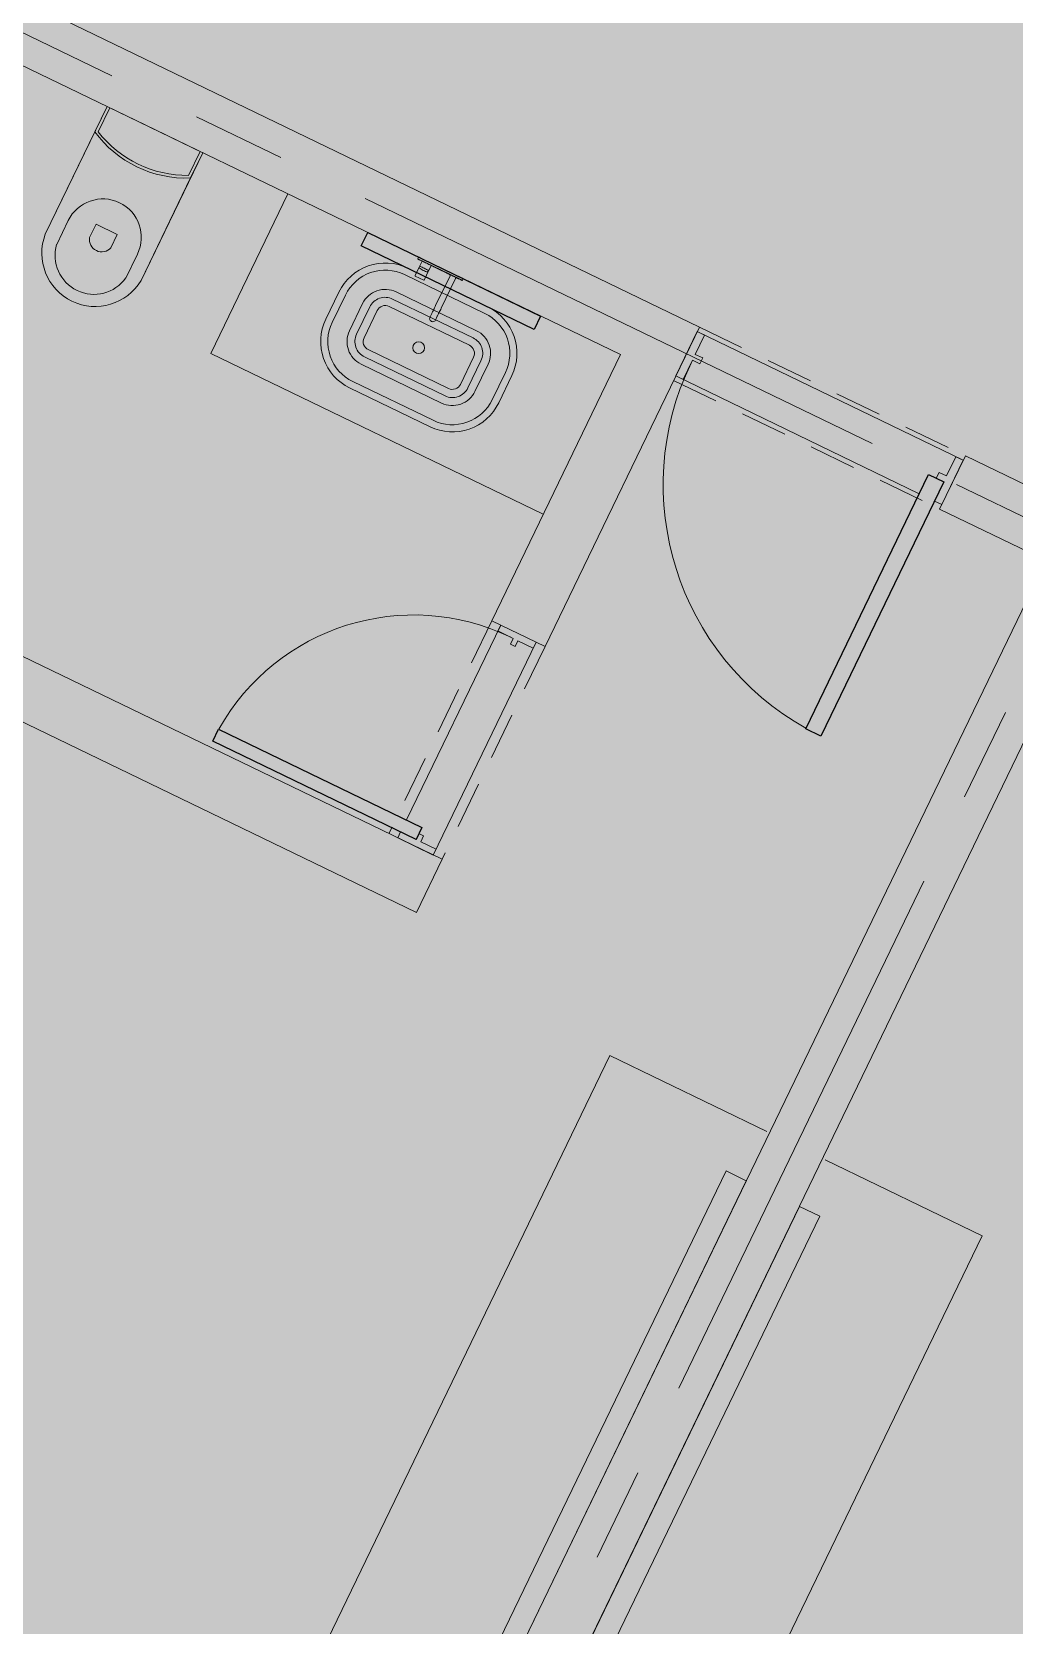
# Model space of a CAD drawing. Header units: metres. Extents: x -466 to 1322, y -1072 to 50.
# Drawn here: x 431.24 to 434.57, y -431.09 to -425.7 of the extents above; entities that cross this region are included whole.
import ezdxf

# ---------------------------------------------------------------- set-up
doc = ezdxf.new("R2010")
doc.units = ezdxf.units.M
for name, pattern in [('B1 P BAJA$0$HIDDEN', [9.525, 6.35, -3.175]), ('CENTER2', [28.575, 19.05, -3.175, 3.175, -3.175]), ('Hidden 1_16_', [0.002381, 0.001587, -0.00079375])]:
    doc.linetypes.add(name, pattern=pattern)
for name, color, linetype, lineweight in [('A - Hatch muros', 4, 'Continuous', 0), ('A - MURO BAJO', 2, 'Continuous', 0), ('A - PROY', 250, 'B1 P BAJA$0$HIDDEN', 0), ('A-ACCESORIOS DE BAÑO', 6, 'Continuous', 0), ('A-DOOR', 2, 'Continuous', 9), ('A-EJES', 61, 'CENTER2', 0), ('A-Fixt', 122, 'Continuous', 5), ('A-MUEBLES', 5, 'Continuous', 0), ('A-MURO INT', 4, 'Continuous', 0)]:
    doc.layers.add(name, color=color, linetype=linetype, lineweight=lineweight)
doc.layers.add('A-MIRROR', color=8, linetype='Continuous')
doc.layers.add('A-PUERTA', color=2, linetype='Continuous')
doc.layers.add('Hatch Interior', color=7, linetype='Continuous', lineweight=0, true_color=0xaf6350)

# ---------------------------------------------------------------- blocks, each defined once
blk = doc.blocks.new('JVAS_Puerta - 0_90 X 2_10-V18-Planta Baja')
at = {"color": 0}
for p, q in [((-0.425, -0.0425), (-0.425, -0.9025)), ((-0.374, -0.0425), (-0.425, -0.0425)), ((-0.374, -0.9025), (-0.374, -0.0425)), ((-0.425, -0.9025), (-0.374, -0.9025))]:
    blk.add_line(p, q, dxfattribs=at)
at = {"layer": 'A - PROY', "color": 18, "linetype": 'Continuous', "ltscale": 100, "true_color": 0x000000}
blk.add_arc((-0.425, -0.0525), 0.85, 273.4398, 0, dxfattribs=at)
at = {"layer": 'A-DOOR', "color": 253, "linetype": 'Continuous', "ltscale": 100}
for p, q in [((-0.45, 0.0425), (0.45, 0.0425)), ((-0.374, -0.1075), (0.45, -0.1075))]:
    blk.add_line(p, q, dxfattribs=at)
at = {"layer": 'A-DOOR'}
for p, q in [((-0.425, 0.0425), (-0.45, 0.0425)), ((-0.45, 0.0425), (-0.45, -0.1075)), ((-0.425, -0.0225), (-0.425, 0.0425)), ((0.45, 0.0425), (0.425, 0.0425)), ((0.425, 0.0425), (0.425, -0.0225)), ((0.45, -0.1075), (0.45, 0.0425)), ((-0.4, -0.0225), (-0.425, -0.0225)), ((-0.425, -0.1075), (-0.425, -0.0425)), ((-0.425, -0.0425), (-0.4, -0.0425)), ((-0.4, -0.0425), (-0.4, -0.0225)), ((0.425, -0.0225), (0.4, -0.0225)), ((0.4, -0.0225), (0.4, -0.0425)), ((0.4, -0.0425), (0.425, -0.0425)), ((0.425, -0.0425), (0.425, -0.1075)), ((-0.45, -0.1075), (-0.425, -0.1075)), ((0.425, -0.1075), (0.45, -0.1075))]:
    blk.add_line(p, q, dxfattribs=at)
blk = doc.blocks.new('monomando powder room')
at = {"layer": 'A-ACCESORIOS DE BAÑO'}
for p, q in [((-98.7727, -159.2227), (-98.7727, -159.2225)), ((-98.7667, -159.2225), (-98.7727, -159.2225)), ((-98.7727, -159.2225), (-98.7667, -159.2225)), ((-98.7727, -159.2233), (-98.7727, -159.2227)), ((-98.7727, -159.2243), (-98.7727, -159.2233)), ((-98.7727, -159.2255), (-98.7727, -159.2243)), ((-98.7727, -159.227), (-98.7727, -159.2255)), ((-98.7727, -159.2285), (-98.7727, -159.227)), ((-98.7727, -159.3065), (-98.7727, -159.2285)), ((-98.766, -159.2228), (-98.7667, -159.2225)), ((-98.766, -159.223), (-98.766, -159.2228)), ((-98.7657, -159.2235), (-98.766, -159.2228)), ((-98.766, -159.2236), (-98.766, -159.223)), ((-98.766, -159.2245), (-98.766, -159.2236)), ((-98.766, -159.2257), (-98.766, -159.2245)), ((-98.766, -159.227), (-98.766, -159.2257)), ((-98.766, -159.2285), (-98.766, -159.227)), ((-98.766, -159.3065), (-98.766, -159.2285)), ((-98.7657, -159.2237), (-98.7657, -159.2235)), ((-98.7657, -159.2242), (-98.7657, -159.2237)), ((-98.7657, -159.225), (-98.7657, -159.2242)), ((-98.7657, -159.226), (-98.7657, -159.225)), ((-98.7657, -159.2272), (-98.7657, -159.226)), ((-98.7657, -159.2285), (-98.7657, -159.2272)), ((-98.7657, -159.2295), (-98.7657, -159.2285)), ((-98.7657, -159.2395), (-98.7657, -159.2285)), ((-98.7657, -159.2322), (-98.7657, -159.2295)), ((-98.7657, -159.2309), (-98.7657, -159.2299)), ((-98.7657, -159.2335), (-98.7657, -159.2309)), ((-98.7657, -159.2367), (-98.7657, -159.2322)), ((-98.7657, -159.2377), (-98.7657, -159.2335)), ((-98.7657, -159.2426), (-98.7657, -159.2367)), ((-98.7657, -159.2395), (-98.7657, -159.2377)), ((-98.7657, -159.2396), (-98.7657, -159.239)), ((-98.7657, -159.2395), (-98.7657, -159.239)), ((-98.7473, -159.2395), (-98.7657, -159.2395)), ((-98.7657, -159.2395), (-98.7473, -159.2395)), ((-98.7657, -159.2413), (-98.7657, -159.2396)), ((-98.7657, -159.2441), (-98.7657, -159.2413)), ((-98.7657, -159.2493), (-98.7657, -159.2426)), ((-98.7657, -159.2477), (-98.7657, -159.2441)), ((-98.7657, -159.2519), (-98.7657, -159.2477)), ((-98.7657, -159.2565), (-98.7657, -159.2493)), ((-98.7657, -159.2565), (-98.7657, -159.2519)), ((-98.7469, -159.2397), (-98.7473, -159.2395)), ((-98.7467, -159.2402), (-98.7469, -159.2397)), ((-98.7469, -159.2403), (-98.7469, -159.2397)), ((-98.7469, -159.242), (-98.7469, -159.2403)), ((-98.7469, -159.2446), (-98.7469, -159.242)), ((-98.7469, -159.2481), (-98.7469, -159.2446)), ((-98.7469, -159.2522), (-98.7469, -159.2481)), ((-98.7469, -159.2565), (-98.7469, -159.2522)), ((-98.7467, -159.2405), (-98.7467, -159.2402)), ((-98.7427, -159.2405), (-98.7467, -159.2405)), ((-98.7467, -159.2411), (-98.7467, -159.2405)), ((-98.7467, -159.2405), (-98.7427, -159.2405)), ((-98.7467, -159.2426), (-98.7467, -159.2411)), ((-98.7467, -159.2452), (-98.7467, -159.2426)), ((-98.7467, -159.2485), (-98.7467, -159.2452)), ((-98.7467, -159.2523), (-98.7467, -159.2485)), ((-98.7467, -159.2565), (-98.7467, -159.2523)), ((-98.7286, -159.2395), (-98.7427, -159.2395)), ((-98.7427, -159.2401), (-98.7427, -159.2395)), ((-98.7416, -159.2401), (-98.7427, -159.2395)), ((-98.7427, -159.2395), (-98.7286, -159.2395)), ((-98.7427, -159.2405), (-98.7427, -159.2401)), ((-98.7413, -159.2406), (-98.7427, -159.2405)), ((-98.7407, -159.2417), (-98.7416, -159.2401)), ((-98.7398, -159.2445), (-98.7407, -159.2417)), ((-98.7392, -159.248), (-98.7398, -159.2445)), ((-98.7388, -159.2521), (-98.7392, -159.248)), ((-98.7387, -159.2565), (-98.7388, -159.2521)), ((-98.7286, -159.2395), (-98.7122, -159.2395)), ((-98.7122, -159.2395), (-98.7286, -159.2395)), ((-98.7103, -159.2395), (-98.7122, -159.2395)), ((-98.7122, -159.2395), (-98.7103, -159.2395)), ((-98.7099, -159.2398), (-98.7103, -159.2395)), ((-98.7097, -159.2403), (-98.7099, -159.2398)), ((-98.7097, -159.2565), (-98.7097, -159.2403)), ((-98.7727, -159.3845), (-98.7727, -159.3065)), ((-98.7727, -159.3845), (-98.7727, -159.3065)), ((-98.766, -159.3845), (-98.766, -159.3065)), ((-98.766, -159.3845), (-98.766, -159.3065)), ((-98.7657, -159.261), (-98.7657, -159.2565)), ((-98.7657, -159.2637), (-98.7657, -159.2565)), ((-98.7657, -159.2652), (-98.7657, -159.261)), ((-98.7657, -159.2704), (-98.7657, -159.2637)), ((-98.7657, -159.2689), (-98.7657, -159.2652)), ((-98.7657, -159.2717), (-98.7657, -159.2689)), ((-98.7657, -159.2763), (-98.7657, -159.2704)), ((-98.7657, -159.2734), (-98.7657, -159.2717)), ((-98.7657, -159.274), (-98.7657, -159.2734)), ((-98.7473, -159.2735), (-98.7657, -159.2735)), ((-98.7657, -159.3065), (-98.7657, -159.2735)), ((-98.7657, -159.2753), (-98.7657, -159.2735)), ((-98.7657, -159.2735), (-98.7473, -159.2735)), ((-98.7657, -159.274), (-98.7657, -159.2735)), ((-98.7657, -159.2795), (-98.7657, -159.2753)), ((-98.7657, -159.2808), (-98.7657, -159.2763)), ((-98.7657, -159.2821), (-98.7657, -159.2795)), ((-98.7657, -159.2835), (-98.7657, -159.2808)), ((-98.7657, -159.2831), (-98.7657, -159.2821)), ((-98.7657, -159.2845), (-98.7657, -159.2835)), ((-98.7657, -159.343), (-98.7657, -159.3065)), ((-98.7473, -159.2735), (-98.7469, -159.2732)), ((-98.7469, -159.2608), (-98.7469, -159.2565)), ((-98.7469, -159.2648), (-98.7469, -159.2608)), ((-98.7469, -159.2683), (-98.7469, -159.2648)), ((-98.7469, -159.271), (-98.7469, -159.2683)), ((-98.7469, -159.2726), (-98.7469, -159.271)), ((-98.7469, -159.2732), (-98.7469, -159.2726)), ((-98.7469, -159.2732), (-98.7467, -159.2727)), ((-98.7467, -159.2606), (-98.7467, -159.2565)), ((-98.7467, -159.2644), (-98.7467, -159.2606)), ((-98.7467, -159.2677), (-98.7467, -159.2644)), ((-98.7467, -159.2703), (-98.7467, -159.2677)), ((-98.7467, -159.2719), (-98.7467, -159.2703)), ((-98.7467, -159.2725), (-98.7467, -159.2719)), ((-98.7467, -159.2727), (-98.7467, -159.2725)), ((-98.7467, -159.2725), (-98.7427, -159.2725)), ((-98.7427, -159.2725), (-98.7467, -159.2725)), ((-98.7427, -159.2725), (-98.7413, -159.2723)), ((-98.7427, -159.2728), (-98.7427, -159.2725)), ((-98.7427, -159.2735), (-98.7416, -159.2728)), ((-98.7427, -159.2735), (-98.7427, -159.2728)), ((-98.7427, -159.2735), (-98.7286, -159.2735)), ((-98.7286, -159.2735), (-98.7427, -159.2735)), ((-98.7416, -159.2728), (-98.7407, -159.2712)), ((-98.7407, -159.2712), (-98.7398, -159.2684)), ((-98.7398, -159.2684), (-98.7392, -159.2649)), ((-98.7392, -159.2649), (-98.7388, -159.2608)), ((-98.7388, -159.2608), (-98.7387, -159.2565)), ((-98.7256, -159.2735), (-98.7286, -159.2735)), ((-98.7286, -159.2735), (-98.7256, -159.2735)), ((-98.7256, -159.2735), (-98.7122, -159.2735)), ((-98.7122, -159.2735), (-98.7256, -159.2735)), ((-98.7122, -159.2735), (-98.7103, -159.2735)), ((-98.7103, -159.2735), (-98.7122, -159.2735)), ((-98.7103, -159.2735), (-98.7099, -159.2731)), ((-98.7099, -159.2731), (-98.7097, -159.2727)), ((-98.7097, -159.2727), (-98.7097, -159.2565)), ((-98.7657, -159.3295), (-98.7657, -159.3285)), ((-98.7657, -159.3322), (-98.7657, -159.3295)), ((-98.7657, -159.3309), (-98.7657, -159.3299)), ((-98.7657, -159.3335), (-98.7657, -159.3309)), ((-98.7657, -159.3367), (-98.7657, -159.3322)), ((-98.7657, -159.3377), (-98.7657, -159.3335)), ((-98.7657, -159.3426), (-98.7657, -159.3367)), ((-98.7657, -159.343), (-98.7657, -159.3377)), ((-98.7657, -159.3411), (-98.7657, -159.3405)), ((-98.7657, -159.3426), (-98.7657, -159.3411)), ((-98.7657, -159.3424), (-98.7657, -159.3419)), ((-98.7657, -159.343), (-98.7657, -159.3424)), ((-98.7657, -159.3493), (-98.7657, -159.3426)), ((-98.7657, -159.3452), (-98.7657, -159.3426)), ((-98.7653, -159.3443), (-98.7657, -159.343)), ((-98.7657, -159.3485), (-98.7657, -159.3452)), ((-98.7657, -159.3524), (-98.7657, -159.3485)), ((-98.7657, -159.3565), (-98.7657, -159.3493)), ((-98.7657, -159.3565), (-98.7657, -159.3524)), ((-98.7657, -159.3606), (-98.7657, -159.3565)), ((-98.7657, -159.3637), (-98.7657, -159.3565)), ((-98.7657, -159.3645), (-98.7657, -159.3606)), ((-98.7645, -159.3453), (-98.7653, -159.3443)), ((-98.7635, -159.3458), (-98.7645, -159.3453)), ((-98.7627, -159.346), (-98.7635, -159.3458)), ((-98.7622, -159.346), (-98.7627, -159.346)), ((-98.7627, -159.346), (-98.7622, -159.346)), ((-98.6502, -159.346), (-98.7622, -159.346)), ((-98.7622, -159.346), (-98.6502, -159.346)), ((-98.6459, -159.346), (-98.6502, -159.346)), ((-98.6502, -159.346), (-98.6459, -159.346)), ((-98.6459, -159.346), (-98.6416, -159.346)), ((-98.6416, -159.346), (-98.6459, -159.346)), ((-98.6416, -159.346), (-98.6375, -159.346)), ((-98.6375, -159.346), (-98.6416, -159.346)), ((-98.6337, -159.346), (-98.6375, -159.346)), ((-98.6375, -159.346), (-98.6337, -159.346)), ((-98.6301, -159.346), (-98.6337, -159.346)), ((-98.6337, -159.346), (-98.6301, -159.346)), ((-98.6268, -159.346), (-98.6301, -159.346)), ((-98.6301, -159.346), (-98.6268, -159.346)), ((-98.624, -159.346), (-98.6268, -159.346)), ((-98.6268, -159.346), (-98.624, -159.346)), ((-98.624, -159.346), (-98.6216, -159.346)), ((-98.6216, -159.346), (-98.624, -159.346)), ((-98.6216, -159.346), (-98.6197, -159.346)), ((-98.6197, -159.346), (-98.6216, -159.346)), ((-98.6055, -159.346), (-98.6197, -159.346)), ((-98.6197, -159.346), (-98.6055, -159.346)), ((-98.603, -159.3464), (-98.6055, -159.346)), ((-98.6006, -159.3474), (-98.603, -159.3464)), ((-98.5986, -159.3491), (-98.6006, -159.3474)), ((-98.597, -159.3513), (-98.5986, -159.3491)), ((-98.596, -159.3538), (-98.597, -159.3513)), ((-98.597, -159.3617), (-98.596, -159.3592)), ((-98.5957, -159.3565), (-98.596, -159.3538)), ((-98.5957, -159.3565), (-98.596, -159.3538)), ((-98.596, -159.3592), (-98.5957, -159.3565)), ((-98.596, -159.3592), (-98.5957, -159.3565)), ((-98.7727, -159.386), (-98.7727, -159.3845)), ((-98.7727, -159.3875), (-98.7727, -159.386)), ((-98.7727, -159.3887), (-98.7727, -159.3875)), ((-98.7727, -159.3897), (-98.7727, -159.3887)), ((-98.7727, -159.3903), (-98.7727, -159.3897)), ((-98.7727, -159.3905), (-98.7727, -159.3903)), ((-98.7727, -159.3905), (-98.7667, -159.3905)), ((-98.7667, -159.3905), (-98.7727, -159.3905)), ((-98.7667, -159.3905), (-98.766, -159.3902)), ((-98.766, -159.386), (-98.766, -159.3845)), ((-98.766, -159.3873), (-98.766, -159.386)), ((-98.766, -159.3885), (-98.766, -159.3873)), ((-98.766, -159.3894), (-98.766, -159.3885)), ((-98.766, -159.39), (-98.766, -159.3894)), ((-98.766, -159.3902), (-98.7657, -159.3895)), ((-98.766, -159.3902), (-98.766, -159.39)), ((-98.7657, -159.3704), (-98.7657, -159.3637)), ((-98.7657, -159.3678), (-98.7657, -159.3645)), ((-98.7657, -159.3704), (-98.7657, -159.3678)), ((-98.7657, -159.37), (-98.7653, -159.3687)), ((-98.7657, -159.3845), (-98.7657, -159.37)), ((-98.7657, -159.3845), (-98.7657, -159.37)), ((-98.7657, -159.3753), (-98.7657, -159.37)), ((-98.7657, -159.3706), (-98.7657, -159.37)), ((-98.7657, -159.3763), (-98.7657, -159.3704)), ((-98.7657, -159.3719), (-98.7657, -159.3704)), ((-98.7657, -159.3711), (-98.7657, -159.3706)), ((-98.7657, -159.3725), (-98.7657, -159.3719)), ((-98.7657, -159.3795), (-98.7657, -159.3753)), ((-98.7657, -159.3808), (-98.7657, -159.3763)), ((-98.7657, -159.3821), (-98.7657, -159.3795)), ((-98.7657, -159.3835), (-98.7657, -159.3808)), ((-98.7657, -159.3831), (-98.7657, -159.3821)), ((-98.7657, -159.3845), (-98.7657, -159.3835)), ((-98.7657, -159.3858), (-98.7657, -159.3845)), ((-98.7657, -159.387), (-98.7657, -159.3858)), ((-98.7657, -159.388), (-98.7657, -159.387)), ((-98.7657, -159.3888), (-98.7657, -159.388)), ((-98.7657, -159.3893), (-98.7657, -159.3888)), ((-98.7657, -159.3895), (-98.7657, -159.3893)), ((-98.7653, -159.3687), (-98.7645, -159.3677)), ((-98.7645, -159.3677), (-98.7635, -159.3672)), ((-98.7635, -159.3672), (-98.7627, -159.367)), ((-98.7627, -159.367), (-98.7622, -159.367)), ((-98.7622, -159.367), (-98.7627, -159.367)), ((-98.6502, -159.367), (-98.7622, -159.367)), ((-98.7622, -159.367), (-98.6502, -159.367)), ((-98.6459, -159.367), (-98.6502, -159.367)), ((-98.6502, -159.367), (-98.6459, -159.367)), ((-98.6416, -159.367), (-98.6459, -159.367)), ((-98.6459, -159.367), (-98.6416, -159.367)), ((-98.6375, -159.367), (-98.6416, -159.367)), ((-98.6416, -159.367), (-98.6375, -159.367)), ((-98.6375, -159.367), (-98.6337, -159.367)), ((-98.6337, -159.367), (-98.6375, -159.367)), ((-98.6337, -159.367), (-98.6301, -159.367)), ((-98.6301, -159.367), (-98.6337, -159.367)), ((-98.6268, -159.367), (-98.6301, -159.367)), ((-98.6301, -159.367), (-98.6268, -159.367)), ((-98.624, -159.367), (-98.6268, -159.367)), ((-98.6268, -159.367), (-98.624, -159.367)), ((-98.624, -159.367), (-98.6216, -159.367)), ((-98.6216, -159.367), (-98.624, -159.367)), ((-98.6216, -159.367), (-98.6197, -159.367)), ((-98.6197, -159.367), (-98.6216, -159.367)), ((-98.6197, -159.367), (-98.6055, -159.367)), ((-98.6055, -159.367), (-98.6197, -159.367)), ((-98.6055, -159.367), (-98.603, -159.3666)), ((-98.603, -159.3666), (-98.6006, -159.3656)), ((-98.6006, -159.3656), (-98.5986, -159.3639)), ((-98.5986, -159.3639), (-98.597, -159.3617))]:
    blk.add_line(p, q, dxfattribs=at)

msp = doc.modelspace()

# ---------------------------------------------------------------- hatches: boundary and pattern name
at = {"layer": 'A - Hatch muros', "transparency": 33554687}
h = msp.add_hatch(color=256, dxfattribs=at)
h.dxf.hatch_style = 1
h.paths.add_polyline_path([(422.6792, -430.2434), (426.1177, -423.131), (426.6579, -423.3922), (426.5709, -423.5722), (426.2107, -423.3981), (423.9039, -428.1697), (424.354, -428.3874), (424.267, -428.5674), (423.8168, -428.3498), (422.8593, -430.3305)])
h.paths.add_polyline_path([(429.5687, -427.0209), (430.3521, -425.4003), (427.6512, -424.0945), (427.216, -424.9948), (427.0359, -424.9078), (427.5582, -423.8274), (433.5002, -426.7001), (432.9779, -427.7805), (432.7979, -427.6934), (433.2331, -426.7931), (430.5322, -425.4874), (429.7487, -427.1079), (432.6297, -428.5007), (432.5427, -428.6808), (429.6617, -427.288), (428.2253, -430.259), (428.6755, -430.4766), (428.5884, -430.6567), (428.1383, -430.439), (427.1807, -432.4197), (427.0007, -432.3327), (427.9582, -430.352), (427.5081, -430.1344), (427.5951, -429.9543), (428.0453, -430.1719), (429.4816, -427.2009), (426.6006, -425.8081), (426.6877, -425.628)])
h.paths.add_polyline_path([(432.4598, -432.5283), (431.5022, -434.509), (431.3221, -434.4219), (432.2797, -432.4412), (431.8295, -432.2236), (431.9166, -432.0435), (432.3667, -432.2612), (434.6736, -427.4895), (434.3135, -427.3154), (434.4005, -427.1354), (435.3008, -427.5706), (435.2138, -427.7507), (434.8537, -427.5766), (432.5468, -432.3482), (432.997, -432.5658), (432.9099, -432.7459)])
h.paths.add_polyline_path([(438.2116, -431.1993), (438.9951, -429.5788), (436.2942, -428.273), (435.8589, -429.1733), (435.6788, -429.0863), (436.2012, -428.0059), (442.1432, -430.8786), (441.6209, -431.959), (441.4408, -431.8719), (441.8761, -430.9716), (439.1751, -429.6658), (438.3917, -431.2864), (441.2727, -432.6792), (441.1856, -432.8593), (438.3046, -431.4664), (436.8683, -434.4375), (437.3184, -434.6551), (437.2314, -434.8351), (436.7812, -434.6175), (435.8237, -436.5982), (435.6436, -436.5111), (436.6012, -434.5305), (436.151, -434.3128), (436.2381, -434.1328), (436.6882, -434.3504), (438.1246, -431.3794), (435.2436, -429.9866), (435.3306, -429.8065)])
h.paths.add_polyline_path([(443.3166, -431.668), (441.0097, -436.4396), (440.5595, -436.222), (440.4725, -436.4021), (440.9226, -436.6197), (439.9651, -438.6004), (440.1451, -438.6874), (441.1027, -436.7067), (441.5529, -436.9244), (441.6399, -436.7443), (441.1897, -436.5267), (443.4966, -431.7551), (443.8567, -431.9292), (443.9438, -431.7491), (443.0435, -431.3138), (442.9564, -431.4939)])
h.paths.add_polyline_path([(446.8546, -435.3778), (447.638, -433.7572), (444.9371, -432.4515), (444.5018, -433.3518), (444.3218, -433.2647), (444.8441, -432.1844), (450.7861, -435.0571), (450.2638, -436.1374), (450.0837, -436.0504), (450.519, -435.1501), (447.8181, -433.8443), (447.0346, -435.4648), (449.9156, -436.8577), (449.8285, -437.0377), (446.9476, -435.6449), (445.5112, -438.6159), (445.9614, -438.8335), (445.8743, -439.0136), (445.4242, -438.796), (444.4666, -440.7767), (444.2865, -440.6896), (445.2441, -438.7089), (444.794, -438.4913), (444.881, -438.3112), (445.3312, -438.5289), (446.7675, -435.5579), (443.8865, -434.165), (443.9736, -433.985)])
h.paths.add_polyline_path([(452.2266, -435.7535), (451.6864, -435.4923), (451.5994, -435.6724), (451.9595, -435.8465), (449.6526, -440.6181), (449.2037, -440.4011), (449.1142, -440.5799), (449.5656, -440.7982), (448.608, -442.7788), (448.7881, -442.8659)])
at = {"layer": 'Hatch Interior', "transparency": 33554687}
h = msp.add_hatch(color=256, dxfattribs=at)
h.dxf.hatch_style = 1
edge = h.paths.add_edge_path()
edge.add_line((417.7382, -422.6064), (419.3856, -424.8173))
edge.add_arc((419.7198, -425.4323), 0.7, 36.6996, 118.5178, ccw=False)
edge.add_line((420.2811, -425.014), (421.6441, -423.998))
edge.add_line((421.6441, -423.998), (425.1105, -425.6739))
edge.add_line((425.1105, -425.6739), (423.8168, -428.3498))
edge.add_line((423.8168, -428.3498), (449.7456, -440.8852))
edge.add_line((449.7456, -440.8852), (452.2266, -435.7535))
edge.add_line((452.2266, -435.7535), (452.8795, -434.403))
edge.add_line((452.8795, -434.403), (426.2776, -421.5422))
edge.add_line((426.2776, -421.5422), (424.9683, -419.8365))
edge.add_line((424.9683, -419.8365), (443.8484, -405.7639))
edge.add_line((443.8484, -405.7639), (442.6531, -404.1604))
edge.add_line((442.6531, -404.1604), (449.1895, -399.2884))
edge.add_line((449.1895, -399.2884), (446.0819, -395.1192))
edge.add_line((446.0819, -395.1192), (408.2908, -423.2873))
edge.add_line((408.2908, -423.2873), (413.4672, -425.7899))
edge.add_line((413.4672, -425.7899), (417.7382, -422.6064))

# ---------------------------------------------------------------- linework, layer by layer
at = {"layer": 'A - MURO BAJO', "ltscale": 0.05}
msp.add_lwpolyline([(432.972, -427.3333), (431.8466, -426.7892), (432.1077, -426.2491)], dxfattribs=at)
at = {"layer": 'A - PROY', "color": 250, "linetype": 'Hidden 1_16_', "ltscale": 100}
for points in [[(433.5002, -426.7001), (434.4005, -427.1354)], [(433.4132, -426.8802), (434.3135, -427.3154)], [(432.7979, -427.6934), (432.4497, -428.4137)], [(432.9779, -427.7805), (432.6297, -428.5007)]]:
    msp.add_lwpolyline(points, dxfattribs=at)
at = {"layer": 'A-EJES', "ltscale": 0.1}
for p, q in [((452.093, -435.8), (411.3291, -416.0925)), ((435.5036, -426.0025), (429.613, -438.187))]:
    msp.add_line(p, q, dxfattribs=at)
at = {"layer": 'A-Fixt'}
for p, q in [((431.2866, -426.3852), (431.4955, -425.9531)), ((431.4955, -425.9531), (431.4542, -426.0386)), ((431.4653, -426.0386), (431.5045, -425.9574)), ((431.4955, -425.9531), (431.8196, -426.1098)), ((431.6576, -426.0314), (431.4955, -425.9531)), ((431.4542, -426.0386), (431.2866, -426.3852)), ((431.8196, -426.1098), (431.6576, -426.0314)), ((431.8196, -426.1098), (431.6107, -426.5419)), ((431.8106, -426.1054), (431.7714, -426.1866)), ((431.7783, -426.1953), (431.8196, -426.1098)), ((431.6107, -426.5419), (431.7783, -426.1953)), ((431.3251, -426.4205), (431.3643, -426.3395)), ((431.4584, -426.3516), (431.4366, -426.3967)), ((431.5304, -426.3865), (431.4584, -426.3516)), ((431.5086, -426.4315), (431.5304, -426.3865)), ((431.5983, -426.4526), (431.5592, -426.5337))]:
    msp.add_line(p, q, dxfattribs=at)
for points in [[(432.3167, -426.9055), (432.5889, -427.037, 0.414214), (432.8211, -426.9562), (432.8656, -426.8641, 0.414214), (432.7847, -426.6319), (432.5126, -426.5003, 0.414214), (432.2804, -426.5812), (432.2359, -426.6733, 0.414214)], [(432.3272, -426.8837), (432.5994, -427.0153, 0.414214), (432.7993, -426.9457), (432.8439, -426.8536, 0.414214), (432.7742, -426.6536), (432.5021, -426.5221, 0.414214), (432.3021, -426.5917), (432.2576, -426.6838, 0.414214)], [(432.3555, -426.8252), (432.6277, -426.9568, 0.414214), (432.7408, -426.9174), (432.7853, -426.8253, 0.414214), (432.7459, -426.7122), (432.4738, -426.5806, 0.414214), (432.3607, -426.62), (432.3161, -426.7121, 0.414214)], [(432.3672, -426.801), (432.6394, -426.9326, 0.414214), (432.7166, -426.9057), (432.7612, -426.8136, 0.414214), (432.7343, -426.7363), (432.4621, -426.6048, 0.414214), (432.3848, -426.6317), (432.3403, -426.7238, 0.414214)], [(432.3793, -426.7759), (432.6515, -426.9075, 0.414214), (432.6916, -426.8936), (432.7361, -426.8015, 0.414214), (432.7221, -426.7614), (432.45, -426.6298, 0.414214), (432.4099, -426.6438), (432.3654, -426.7359, 0.414214)]]:
    msp.add_lwpolyline(points, format="xyb", close=True, dxfattribs=at)
msp.add_circle((432.5503, -426.7697), 0.02, dxfattribs=at)
for centre, radius, start, end in [((431.7631, -425.8131), 0.3825, 216.1259, 272.2708), ((431.7675, -425.8041), 0.3825, 217.8105, 270.5861), ((431.4813, -426.3961), 0.13, 334.1983, 154.1983), ((431.4555, -426.4495), 0.1807, 159.1774, 329.2192), ((431.4555, -426.4495), 0.1807, 159.1774, 329.2192), ((431.4516, -426.4574), 0.1318, 163.7256, 324.6711), ((431.4777, -426.4036), 0.0417, 170.4585, 317.9381)]:
    msp.add_arc(centre, radius, start, end, dxfattribs=at)
at = {"layer": 'A-MIRROR'}
msp.add_lwpolyline([(432.963, -426.6626), (432.9413, -426.7076), (432.3561, -426.4247), (432.3778, -426.3796)], close=True, dxfattribs=at)
at = {"layer": 'A-MUEBLES'}
for p, q in [((431.8914, -431.8658), (433.1972, -429.1649)), ((433.1972, -429.1649), (433.7284, -429.4217)), ((432.4414, -431.9317), (433.5905, -429.5549)), ((433.5905, -429.5549), (433.6591, -429.5881)), ((434.4576, -429.7742), (433.9265, -429.5174)), ((433.6591, -429.5881), (432.51, -431.9649)), ((433.8391, -429.6751), (432.69, -432.052)), ((432.7586, -432.0851), (433.9077, -429.7083)), ((433.9077, -429.7083), (433.8391, -429.6751)), ((433.1519, -432.4752), (434.4576, -429.7742))]:
    msp.add_line(p, q, dxfattribs=at)
at = {"layer": 'A-MURO INT'}
for points in [[(427.5582, -423.8274), (433.5002, -426.7001), (432.9779, -427.7805), (432.7979, -427.6934), (433.2331, -426.7931), (430.5322, -425.4874), (429.7487, -427.1079), (432.6297, -428.5007), (432.5427, -428.6808), (429.6617, -427.288), (428.2253, -430.259), (428.6755, -430.4766), (428.5884, -430.6567), (428.1383, -430.439), (427.1807, -432.4197)], [(432.4598, -432.5283), (431.5022, -434.509), (431.3221, -434.4219), (432.2797, -432.4412), (431.8295, -432.2236), (431.9166, -432.0435), (432.3667, -432.2612), (434.6736, -427.4895), (434.3135, -427.3154), (434.4005, -427.1354), (435.3008, -427.5706), (435.2138, -427.7507), (434.8537, -427.5766), (432.5468, -432.3482), (432.997, -432.5658), (432.9099, -432.7459), (432.4598, -432.5283)]]:
    msp.add_lwpolyline(points, dxfattribs=at)

# ---------------------------------------------------------------- block references
at = {"layer": 'A-Fixt', "xscale": -1, "rotation": 64.1983439895854}
msp.add_blockref('monomando powder room', (246.2093, -446.0857), dxfattribs=at)
at = {"layer": 'A-PUERTA'}
for p, xscale, yscale, zscale, rotation in [((433.9226, -426.9753), -1.111111111111195, 1.111111111111195, 1.111111111111195, 334.1983439835433), ((432.7398, -428.1097), -0.8888888888888831, 0.888888888888883, 0.888888888888883, 244.1983439835417)]:
    msp.add_blockref('JVAS_Puerta - 0_90 X 2_10-V18-Planta Baja', p, dxfattribs=dict(at, xscale=xscale, yscale=yscale, zscale=zscale, rotation=rotation))

doc.saveas('drawing.dxf')
